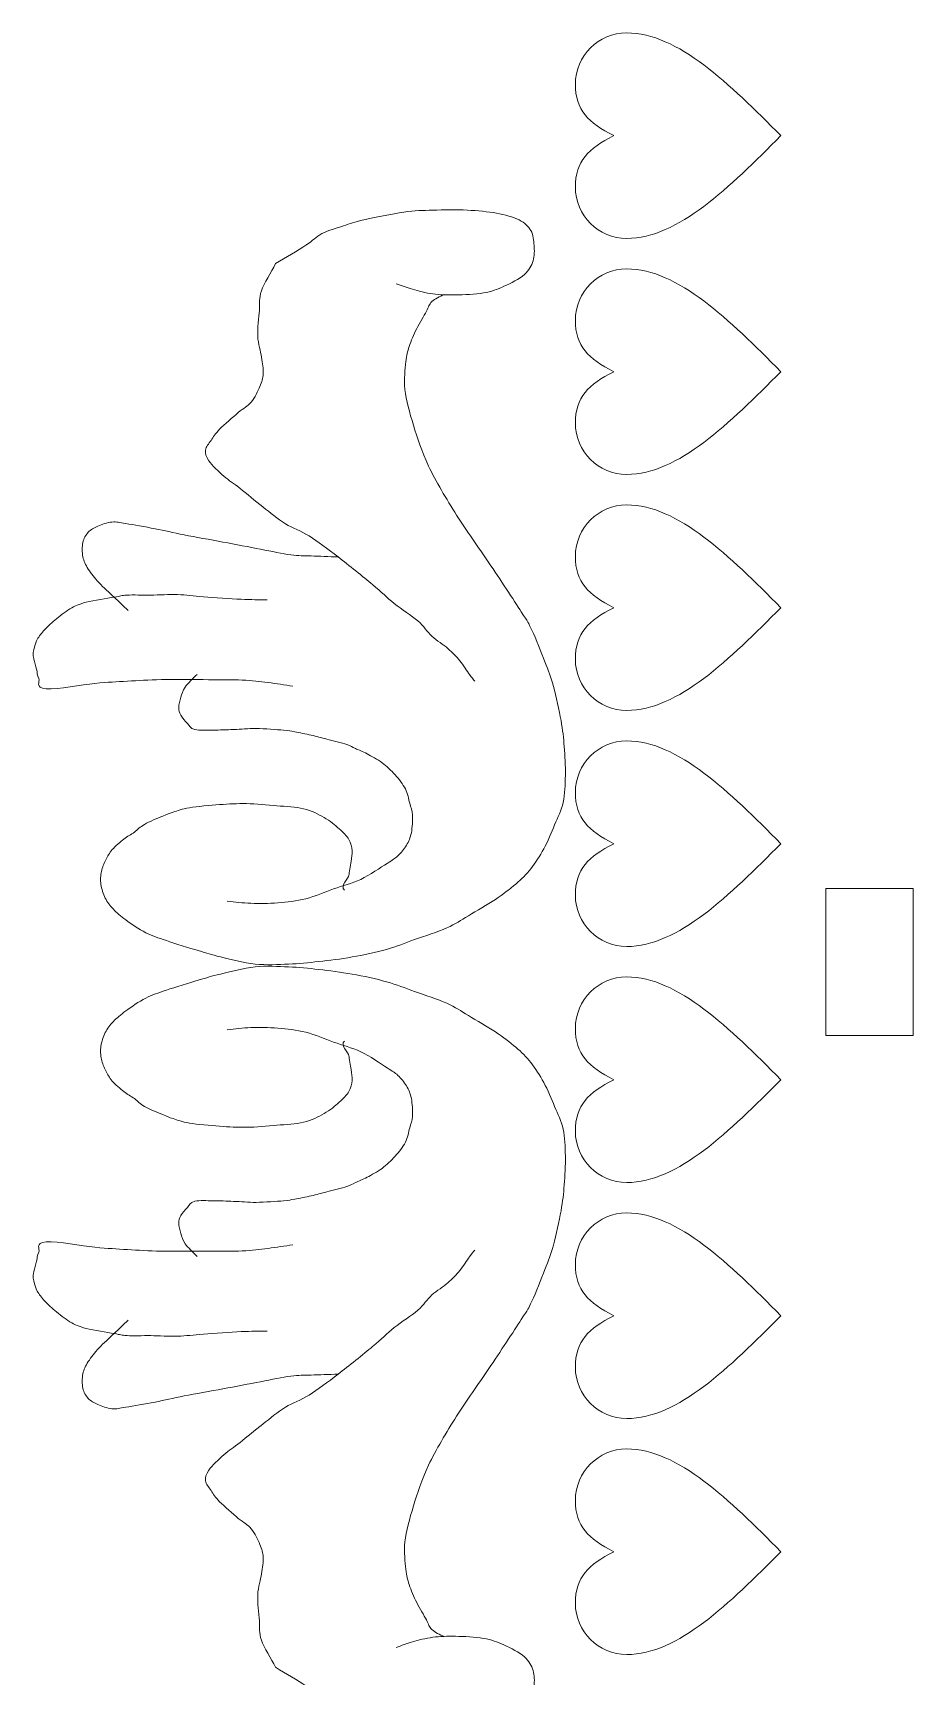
# Model space of a CAD drawing. Header units: millimetres. Extents: x -284 to 196, y -129 to 171.
# Drawn here: x -5 to 22.8, y 27.6 to 79.5 of the extents above; entities that cross this region are included whole.
import ezdxf

# ---------------------------------------------------------------- set-up
doc = ezdxf.new("R2010")
doc.units = ezdxf.units.MM
doc.header["$MEASUREMENT"] = 0
doc.layers.add('Camada 1', color=7, linetype='Continuous')

msp = doc.modelspace()

# ---------------------------------------------------------------- linework, layer by layer
at = {"layer": 'Camada 1', "color": 2, "lineweight": 9}
for points in [[(13.3602, 76.2125), (12.5499, 76.6176), (12.1448, 77.0227), (12.1448, 77.8332), (12.1448, 77.8332), (12.1448, 78.7277), (12.8708, 79.4537), (13.7653, 79.4537), (13.7653, 79.4537), (15.3859, 79.4537), (17.0066, 77.8332), (18.6271, 76.2125), (18.6271, 76.2125), (17.0066, 74.5919), (15.3859, 72.9714), (13.7653, 72.9714), (13.7653, 72.9714), (12.8708, 72.9714), (12.1448, 73.6974), (12.1448, 74.5919), (12.1448, 74.5919), (12.1448, 75.4023), (12.5499, 75.8074), (13.3602, 76.2125)], [(13.3602, 68.7711), (12.5499, 69.1762), (12.1448, 69.5813), (12.1448, 70.3918), (12.1448, 70.3918), (12.1448, 71.2863), (12.8708, 72.0123), (13.7653, 72.0123), (13.7653, 72.0123), (15.3859, 72.0123), (17.0066, 70.3918), (18.6271, 68.7711), (18.6271, 68.7711), (17.0066, 67.1505), (15.3859, 65.53), (13.7653, 65.53), (13.7653, 65.53), (12.8708, 65.53), (12.1448, 66.256), (12.1448, 67.1505), (12.1448, 67.1505), (12.1448, 67.9609), (12.5499, 68.366), (13.3602, 68.7711)], [(13.3602, 61.3297), (12.5499, 61.7348), (12.1448, 62.1399), (12.1448, 62.9504), (12.1448, 62.9504), (12.1448, 63.8449), (12.8708, 64.5709), (13.7653, 64.5709), (13.7653, 64.5709), (15.3859, 64.5709), (17.0066, 62.9504), (18.6271, 61.3297), (18.6271, 61.3297), (17.0066, 59.7091), (15.3859, 58.0886), (13.7653, 58.0886), (13.7653, 58.0886), (12.8708, 58.0886), (12.1448, 58.8146), (12.1448, 59.7091), (12.1448, 59.7091), (12.1448, 60.5195), (12.5499, 60.9246), (13.3602, 61.3297)], [(13.3602, 53.8883), (12.5499, 54.2934), (12.1448, 54.6985), (12.1448, 55.509), (12.1448, 55.509), (12.1448, 56.4035), (12.8708, 57.1295), (13.7653, 57.1295), (13.7653, 57.1295), (15.3859, 57.1295), (17.0066, 55.509), (18.6271, 53.8883), (18.6271, 53.8883), (17.0066, 52.2677), (15.3859, 50.6472), (13.7653, 50.6472), (13.7653, 50.6472), (12.8708, 50.6472), (12.1448, 51.3732), (12.1448, 52.2677), (12.1448, 52.2677), (12.1448, 53.0781), (12.5499, 53.4832), (13.3602, 53.8883)], [(13.3602, 46.4469), (12.5499, 46.852), (12.1448, 47.2571), (12.1448, 48.0676), (12.1448, 48.0676), (12.1448, 48.9621), (12.8708, 49.6881), (13.7653, 49.6881), (13.7653, 49.6881), (15.3859, 49.6881), (17.0066, 48.0676), (18.6271, 46.4469), (18.6271, 46.4469), (17.0066, 44.8263), (15.3859, 43.2058), (13.7653, 43.2058), (13.7653, 43.2058), (12.8708, 43.2058), (12.1448, 43.9318), (12.1448, 44.8263), (12.1448, 44.8263), (12.1448, 45.6367), (12.5499, 46.0418), (13.3602, 46.4469)], [(13.3602, 39.0055), (12.5499, 39.4106), (12.1448, 39.8157), (12.1448, 40.6262), (12.1448, 40.6262), (12.1448, 41.5207), (12.8708, 42.2467), (13.7653, 42.2467), (13.7653, 42.2467), (15.3859, 42.2467), (17.0066, 40.6262), (18.6271, 39.0055), (18.6271, 39.0055), (17.0066, 37.3849), (15.3859, 35.7644), (13.7653, 35.7644), (13.7653, 35.7644), (12.8708, 35.7644), (12.1448, 36.4904), (12.1448, 37.3849), (12.1448, 37.3849), (12.1448, 38.1953), (12.5499, 38.6004), (13.3602, 39.0055)], [(13.3602, 31.5641), (12.5499, 31.9692), (12.1448, 32.3743), (12.1448, 33.1848), (12.1448, 33.1848), (12.1448, 34.0793), (12.8708, 34.8053), (13.7653, 34.8053), (13.7653, 34.8053), (15.3859, 34.8053), (17.0066, 33.1848), (18.6271, 31.5641), (18.6271, 31.5641), (17.0066, 29.9435), (15.3859, 28.323), (13.7653, 28.323), (13.7653, 28.323), (12.8708, 28.323), (12.1448, 29.049), (12.1448, 29.9435), (12.1448, 29.9435), (12.1448, 30.7539), (12.5499, 31.159), (13.3602, 31.5641)]]:
    msp.add_open_spline(points, degree=3, knots=[0, 0, 0, 0, 0.1428571, 0.1428571, 0.1428571, 0.1428571, 0.2857143, 0.2857143, 0.2857143, 0.2857143, 0.4285714, 0.4285714, 0.4285714, 0.4285714, 0.5714286, 0.5714286, 0.5714286, 0.5714286, 0.7142857, 0.7142857, 0.7142857, 0.7142857, 1, 1, 1, 1], dxfattribs=at)
at = {"layer": 'Camada 1', "color": 250, "lineweight": 9}
for points, knots in [([(6.4961, 71.5459), (6.6659, 71.4867), (6.8123, 71.4223), (7.0055, 71.3683), (7.0055, 71.3683), (7.1987, 71.3142), (7.4209, 71.253), (7.6507, 71.2228), (7.6507, 71.2228), (7.8806, 71.1927), (8.0959, 71.1849), (8.3639, 71.19), (8.3639, 71.19), (8.632, 71.1952), (8.9857, 71.2072), (9.2469, 71.2538), (9.2469, 71.2538), (9.508, 71.3004), (9.675, 71.3653), (9.8921, 71.4628), (9.8921, 71.4628), (10.1092, 71.5601), (10.3814, 71.6959), (10.5374, 71.8327), (10.5374, 71.8327), (10.6933, 71.9696), (10.7577, 72.1132), (10.809, 72.2675), (10.809, 72.2675), (10.8604, 72.4217), (10.8543, 72.5919), (10.843, 72.7507), (10.843, 72.7507), (10.8316, 72.9094), (10.8217, 73.0812), (10.7411, 73.2179), (10.7411, 73.2179), (10.6604, 73.3546), (10.5552, 73.4617), (10.3676, 73.5564), (10.3676, 73.5564), (10.1798, 73.6512), (9.9299, 73.7144), (9.6544, 73.7664), (9.6544, 73.7664), (9.3788, 73.8183), (9.0733, 73.8473), (8.7375, 73.8637), (8.7375, 73.8637), (8.4016, 73.8802), (7.9855, 73.875), (7.6507, 73.8645), (7.6507, 73.8645), (7.316, 73.854), (7.0985, 73.8519), (6.7339, 73.8008), (6.7339, 73.8008), (6.3691, 73.7497), (5.7954, 73.6326), (5.4773, 73.5601), (5.4773, 73.5601), (5.1592, 73.4876), (5.0529, 73.4397), (4.832, 73.3673), (4.832, 73.3673), (4.6112, 73.2949), (4.354, 73.2296), (4.1528, 73.1262), (4.1528, 73.1262), (3.9517, 73.0228), (3.8877, 72.9144), (3.6434, 72.7561), (3.6434, 72.7561), (3.3992, 72.5978), (3.0067, 72.3703), (2.6882, 72.1774)], [0, 0, 0, 0, 0.05, 0.05, 0.05, 0.05, 0.1, 0.1, 0.1, 0.1, 0.15, 0.15, 0.15, 0.15, 0.2, 0.2, 0.2, 0.2, 0.25, 0.25, 0.25, 0.25, 0.3, 0.3, 0.3, 0.3, 0.35, 0.35, 0.35, 0.35, 0.4, 0.4, 0.4, 0.4, 0.45, 0.45, 0.45, 0.45, 0.5, 0.5, 0.5, 0.5, 0.55, 0.55, 0.55, 0.55, 0.6, 0.6, 0.6, 0.6, 0.65, 0.65, 0.65, 0.65, 0.7, 0.7, 0.7, 0.7, 0.75, 0.75, 0.75, 0.75, 0.8, 0.8, 0.8, 0.8, 0.85, 0.85, 0.85, 0.85, 0.9, 0.9, 0.9, 0.9, 1, 1, 1, 1]), ([(2.6882, 72.1774), (2.5408, 71.8926), (2.3294, 71.5648), (2.2443, 71.3194), (2.2443, 71.3194), (2.1592, 71.0741), (2.1987, 70.9501), (2.1795, 70.7115), (2.1795, 70.7115), (2.1602, 70.4729), (2.117, 70.1359), (2.1283, 69.8879), (2.1283, 69.8879), (2.1396, 69.6399), (2.2193, 69.4221), (2.2477, 69.2256), (2.2477, 69.2256), (2.276, 69.029), (2.3074, 68.8627), (2.2989, 68.7087), (2.2989, 68.7087), (2.2904, 68.5548), (2.2592, 68.4547), (2.1965, 68.305), (2.1965, 68.305), (2.1339, 68.1553), (2.0383, 67.951), (1.9236, 67.8126), (1.9236, 67.8126), (1.8089, 67.6742), (1.6805, 67.6241), (1.5143, 67.4818), (1.5143, 67.4818), (1.3481, 67.3396), (1.0702, 67.1056), (0.9267, 66.9592), (0.9267, 66.9592), (0.7831, 66.8128), (0.7286, 66.7151), (0.6549, 66.605), (0.6549, 66.605), (0.5814, 66.4949), (0.4967, 66.4086), (0.4852, 66.2991), (0.4852, 66.2991), (0.4736, 66.1896), (0.4899, 66.0991), (0.587, 65.9607), (0.587, 65.9607), (0.6842, 65.8223), (0.8981, 65.6225), (1.0625, 65.4772), (1.0625, 65.4772), (1.2269, 65.3318), (1.3682, 65.2514), (1.5719, 65.0902), (1.5719, 65.0902), (1.7756, 64.9289), (2.0474, 64.6952), (2.285, 64.5097), (2.285, 64.5097), (2.5228, 64.3243), (2.7539, 64.1314), (2.9982, 63.9776), (2.9982, 63.9776), (3.2425, 63.8238), (3.4672, 63.7657), (3.7454, 63.5905), (3.7454, 63.5905), (4.0235, 63.4152), (4.3284, 63.1847), (4.6623, 62.9293), (4.6623, 62.9293), (4.9962, 62.674), (5.4546, 62.3032), (5.749, 62.0587), (5.749, 62.0587), (6.0433, 61.8141), (6.1903, 61.6531), (6.4282, 61.4622), (6.4282, 61.4622), (6.666, 61.2712), (6.9766, 61.0865), (7.1753, 60.9139), (7.1753, 60.9139), (7.374, 60.7414), (7.4579, 60.5758), (7.6168, 60.4303), (7.6168, 60.4303), (7.7757, 60.2849), (7.9788, 60.1726), (8.1262, 60.0434), (8.1262, 60.0434), (8.2736, 59.9141), (8.3864, 59.7937), (8.4998, 59.6565), (8.4998, 59.6565), (8.613, 59.5193), (8.7262, 59.3288), (8.8054, 59.2213), (8.8054, 59.2213), (8.8846, 59.1139), (8.9186, 59.0816), (8.9752, 59.0118)], [0, 0, 0, 0, 0.037037, 0.037037, 0.037037, 0.037037, 0.0740741, 0.0740741, 0.0740741, 0.0740741, 0.1111111, 0.1111111, 0.1111111, 0.1111111, 0.1481481, 0.1481481, 0.1481481, 0.1481481, 0.1851852, 0.1851852, 0.1851852, 0.1851852, 0.2222222, 0.2222222, 0.2222222, 0.2222222, 0.2592593, 0.2592593, 0.2592593, 0.2592593, 0.2962963, 0.2962963, 0.2962963, 0.2962963, 0.3333333, 0.3333333, 0.3333333, 0.3333333, 0.3703704, 0.3703704, 0.3703704, 0.3703704, 0.4074074, 0.4074074, 0.4074074, 0.4074074, 0.4444444, 0.4444444, 0.4444444, 0.4444444, 0.4814815, 0.4814815, 0.4814815, 0.4814815, 0.5185185, 0.5185185, 0.5185185, 0.5185185, 0.5555556, 0.5555556, 0.5555556, 0.5555556, 0.5925926, 0.5925926, 0.5925926, 0.5925926, 0.6296296, 0.6296296, 0.6296296, 0.6296296, 0.6666667, 0.6666667, 0.6666667, 0.6666667, 0.7037037, 0.7037037, 0.7037037, 0.7037037, 0.7407407, 0.7407407, 0.7407407, 0.7407407, 0.7777778, 0.7777778, 0.7777778, 0.7777778, 0.8148148, 0.8148148, 0.8148148, 0.8148148, 0.8518519, 0.8518519, 0.8518519, 0.8518519, 0.8888889, 0.8888889, 0.8888889, 0.8888889, 0.9259259, 0.9259259, 0.9259259, 0.9259259, 1, 1, 1, 1]), ([(4.866, 52.4266), (4.7063, 52.5285), (4.9906, 52.8212), (5.0019, 52.8937), (5.0019, 52.8937), (5.0132, 52.9661), (5.0528, 53.1997), (5.0698, 53.3286), (5.0698, 53.3286), (5.0868, 53.4574), (5.1151, 53.5508), (5.1038, 53.6668), (5.1038, 53.6668), (5.0924, 53.7827), (5.0704, 53.9047), (5.0019, 54.0213), (5.0019, 54.0213), (4.9333, 54.1378), (4.8268, 54.2439), (4.6962, 54.3597), (4.6962, 54.3597), (4.5657, 54.4756), (4.4093, 54.6087), (4.2208, 54.7145), (4.2208, 54.7145), (4.0323, 54.8203), (3.8323, 54.9249), (3.5755, 54.9888), (3.5755, 54.9888), (3.3187, 55.0526), (3.0268, 55.059), (2.7265, 55.0861), (2.7265, 55.0861), (2.4262, 55.1132), (2.0774, 55.1456), (1.7756, 55.1512), (1.7756, 55.1512), (1.4738, 55.1568), (1.2273, 55.1409), (0.9267, 55.1197), (0.9267, 55.1197), (0.6261, 55.0984), (0.2233, 55.0638), (-0.0242, 55.0237), (-0.0242, 55.0237), (-0.2718, 54.9836), (-0.4009, 54.9264), (-0.5416, 54.8817), (-0.5416, 54.8817), (-0.6823, 54.8371), (-0.7151, 54.8206), (-0.8658, 54.7568), (-0.8658, 54.7568), (-1.0164, 54.693), (-1.2951, 54.5835), (-1.4456, 54.4988), (-1.4456, 54.4988), (-1.5961, 54.4141), (-1.6531, 54.3308), (-1.7611, 54.2528), (-1.7611, 54.2528), (-1.8692, 54.1748), (-1.9772, 54.1232), (-2.0938, 54.0309), (-2.0938, 54.0309), (-2.2104, 53.9386), (-2.3642, 53.8095), (-2.4598, 53.7001), (-2.4598, 53.7001), (-2.5553, 53.5907), (-2.6075, 53.4917), (-2.6644, 53.3773), (-2.6644, 53.3773), (-2.7214, 53.2628), (-2.7753, 53.1435), (-2.8009, 53.014), (-2.8009, 53.014), (-2.8264, 52.8844), (-2.8379, 52.7426), (-2.8179, 52.6021), (-2.8179, 52.6021), (-2.798, 52.4617), (-2.7471, 52.3038), (-2.6815, 52.174), (-2.6815, 52.174), (-2.6159, 52.0442), (-2.534, 51.9414), (-2.4257, 51.8266), (-2.4257, 51.8266), (-2.3173, 51.7117), (-2.2043, 51.6114), (-2.0334, 51.4871), (-2.0334, 51.4871), (-1.8625, 51.363), (-1.6171, 51.1929), (-1.4024, 51.0829), (-1.4024, 51.0829), (-1.1875, 50.9729), (-1.0302, 50.9266), (-0.7541, 50.8321), (-0.7541, 50.8321), (-0.4781, 50.7376), (-0.0322, 50.6014), (0.2521, 50.5163), (0.2521, 50.5163), (0.5364, 50.4313), (0.6517, 50.3927), (0.9514, 50.322), (0.9514, 50.322), (1.2511, 50.2514), (1.6816, 50.1322), (2.0474, 50.0931), (2.0474, 50.0931), (2.4131, 50.054), (2.765, 50.0791), (3.1001, 50.0923), (3.1001, 50.0923), (3.4352, 50.1055), (3.7166, 50.1347), (4.051, 50.1721), (4.051, 50.1721), (4.3853, 50.2095), (4.7462, 50.2519), (5.1038, 50.3163), (5.1038, 50.3163), (5.4613, 50.3806), (5.8607, 50.4657), (6.1905, 50.5571), (6.1905, 50.5571), (6.5203, 50.6485), (6.7565, 50.75), (7.0734, 50.8625), (7.0734, 50.8625), (7.3904, 50.975), (7.8075, 51.1055), (8.0922, 51.2322), (8.0922, 51.2322), (8.3769, 51.3589), (8.5168, 51.4681), (8.7714, 51.6183), (8.7714, 51.6183), (9.0261, 51.7684), (9.3712, 51.9666), (9.6204, 52.1331), (9.6204, 52.1331), (9.8697, 52.2996), (10.0786, 52.4546), (10.2656, 52.6158), (10.2656, 52.6158), (10.4528, 52.7771), (10.5936, 52.9132), (10.7411, 53.0988), (10.7411, 53.0988), (10.8886, 53.2843), (11.024, 53.4957), (11.1486, 53.7267), (11.1486, 53.7267), (11.2732, 53.9576), (11.3863, 54.2392), (11.4882, 54.4835), (11.4882, 54.4835), (11.5901, 54.7277), (11.7032, 54.931), (11.7599, 55.192), (11.7599, 55.192), (11.8166, 55.4531), (11.8222, 55.753), (11.8278, 56.0457), (11.8278, 56.0457), (11.8335, 56.3384), (11.8165, 56.6605), (11.7939, 56.9478), (11.7939, 56.9478), (11.7712, 57.2352), (11.7486, 57.4525), (11.692, 57.7694), (11.692, 57.7694), (11.6354, 58.0863), (11.5392, 58.5399), (11.4542, 58.8488), (11.4542, 58.8488), (11.3693, 59.1577), (11.2958, 59.3268), (11.1826, 59.6222), (11.1826, 59.6222), (11.0694, 59.9176), (10.8996, 60.3579), (10.775, 60.6213), (10.775, 60.6213), (10.6505, 60.8846), (10.6619, 60.8469), (10.4355, 61.2014), (10.4355, 61.2014), (10.209, 61.556), (9.7563, 62.2409), (9.4167, 62.7486), (9.4167, 62.7486), (9.077, 63.2562), (8.7148, 63.7396), (8.3978, 64.2474), (8.3978, 64.2474), (8.0809, 64.7551), (7.7415, 65.3213), (7.5149, 65.7944), (7.5149, 65.7944), (7.2883, 66.2676), (7.164, 66.6805), (7.0395, 67.0834), (7.0395, 67.0834), (6.915, 67.4864), (6.8074, 67.8776), (6.7678, 68.2112), (6.7678, 68.2112), (6.7282, 68.5448), (6.7791, 68.8554), (6.8018, 69.0811), (6.8018, 69.0811), (6.8244, 69.3067), (6.847, 69.3896), (6.9036, 69.5642), (6.9036, 69.5642), (6.9602, 69.7389), (7.0508, 69.9426), (7.1413, 70.1278), (7.1413, 70.1278), (7.2319, 70.313), (7.3678, 70.5331), (7.447, 70.6753), (7.447, 70.6753), (7.5262, 70.8175), (7.5212, 70.8906), (7.6168, 70.9812), (7.6168, 70.9812), (7.7123, 71.0718), (7.8771, 71.1313), (8.0073, 71.2064)], [0, 0, 0, 0, 0.0166667, 0.0166667, 0.0166667, 0.0166667, 0.0333333, 0.0333333, 0.0333333, 0.0333333, 0.05, 0.05, 0.05, 0.05, 0.0666667, 0.0666667, 0.0666667, 0.0666667, 0.0833333, 0.0833333, 0.0833333, 0.0833333, 0.1, 0.1, 0.1, 0.1, 0.1166667, 0.1166667, 0.1166667, 0.1166667, 0.1333333, 0.1333333, 0.1333333, 0.1333333, 0.15, 0.15, 0.15, 0.15, 0.1666667, 0.1666667, 0.1666667, 0.1666667, 0.1833333, 0.1833333, 0.1833333, 0.1833333, 0.2, 0.2, 0.2, 0.2, 0.2166667, 0.2166667, 0.2166667, 0.2166667, 0.2333333, 0.2333333, 0.2333333, 0.2333333, 0.25, 0.25, 0.25, 0.25, 0.2666667, 0.2666667, 0.2666667, 0.2666667, 0.2833333, 0.2833333, 0.2833333, 0.2833333, 0.3, 0.3, 0.3, 0.3, 0.3166667, 0.3166667, 0.3166667, 0.3166667, 0.3333333, 0.3333333, 0.3333333, 0.3333333, 0.35, 0.35, 0.35, 0.35, 0.3666667, 0.3666667, 0.3666667, 0.3666667, 0.3833333, 0.3833333, 0.3833333, 0.3833333, 0.4, 0.4, 0.4, 0.4, 0.4166667, 0.4166667, 0.4166667, 0.4166667, 0.4333333, 0.4333333, 0.4333333, 0.4333333, 0.45, 0.45, 0.45, 0.45, 0.4666667, 0.4666667, 0.4666667, 0.4666667, 0.4833333, 0.4833333, 0.4833333, 0.4833333, 0.5, 0.5, 0.5, 0.5, 0.5166667, 0.5166667, 0.5166667, 0.5166667, 0.5333333, 0.5333333, 0.5333333, 0.5333333, 0.55, 0.55, 0.55, 0.55, 0.5666667, 0.5666667, 0.5666667, 0.5666667, 0.5833333, 0.5833333, 0.5833333, 0.5833333, 0.6, 0.6, 0.6, 0.6, 0.6166667, 0.6166667, 0.6166667, 0.6166667, 0.6333333, 0.6333333, 0.6333333, 0.6333333, 0.65, 0.65, 0.65, 0.65, 0.6666667, 0.6666667, 0.6666667, 0.6666667, 0.6833333, 0.6833333, 0.6833333, 0.6833333, 0.7, 0.7, 0.7, 0.7, 0.7166667, 0.7166667, 0.7166667, 0.7166667, 0.7333333, 0.7333333, 0.7333333, 0.7333333, 0.75, 0.75, 0.75, 0.75, 0.7666667, 0.7666667, 0.7666667, 0.7666667, 0.7833333, 0.7833333, 0.7833333, 0.7833333, 0.8, 0.8, 0.8, 0.8, 0.8166667, 0.8166667, 0.8166667, 0.8166667, 0.8333333, 0.8333333, 0.8333333, 0.8333333, 0.85, 0.85, 0.85, 0.85, 0.8666667, 0.8666667, 0.8666667, 0.8666667, 0.8833333, 0.8833333, 0.8833333, 0.8833333, 0.9, 0.9, 0.9, 0.9, 0.9166667, 0.9166667, 0.9166667, 0.9166667, 0.9333333, 0.9333333, 0.9333333, 0.9333333, 0.95, 0.95, 0.95, 0.95, 0.9666667, 0.9666667, 0.9666667, 0.9666667, 1, 1, 1, 1]), ([(-1.96, 61.243), (-2.1071, 61.3827), (-2.2486, 61.517), (-2.4015, 61.6621), (-2.4015, 61.6621), (-2.5543, 61.8072), (-2.7409, 61.9655), (-2.8768, 62.1135), (-2.8768, 62.1135), (-3.0128, 62.2614), (-3.1314, 62.4113), (-3.2165, 62.5487), (-3.2165, 62.5487), (-3.3016, 62.686), (-3.3579, 62.7951), (-3.3862, 62.9354), (-3.3862, 62.9354), (-3.4147, 63.0757), (-3.4148, 63.2567), (-3.3862, 63.3864), (-3.3862, 63.3864), (-3.3578, 63.5162), (-3.2973, 63.6209), (-3.2165, 63.7085), (-3.2165, 63.7085), (-3.1357, 63.796), (-3.0376, 63.847), (-2.9109, 63.9015), (-2.9109, 63.9015), (-2.784, 63.9561), (-2.6283, 64.0157), (-2.4694, 64.03), (-2.4694, 64.03), (-2.3104, 64.0444), (-2.2545, 64.0165), (-2.0279, 63.9814), (-2.0279, 63.9814), (-1.8012, 63.9463), (-1.4167, 63.8789), (-1.111, 63.8196), (-1.111, 63.8196), (-0.8052, 63.7603), (-0.5506, 63.6957), (-0.194, 63.6256), (-0.194, 63.6256), (0.1626, 63.5556), (0.6266, 63.4747), (1.0285, 63.3992), (1.0285, 63.3992), (1.4304, 63.3237), (1.8605, 63.2402), (2.2171, 63.1728), (2.2171, 63.1728), (2.5737, 63.1054), (2.8998, 63.0303), (3.168, 62.9949), (3.168, 62.9949), (3.4363, 62.9595), (3.5642, 62.9731), (3.8133, 62.9622), (3.8133, 62.9622), (4.0623, 62.9513), (4.3793, 62.9403), (4.6623, 62.9293)], [0, 0, 0, 0, 0.0588235, 0.0588235, 0.0588235, 0.0588235, 0.1176471, 0.1176471, 0.1176471, 0.1176471, 0.1764706, 0.1764706, 0.1764706, 0.1764706, 0.2352941, 0.2352941, 0.2352941, 0.2352941, 0.2941176, 0.2941176, 0.2941176, 0.2941176, 0.3529412, 0.3529412, 0.3529412, 0.3529412, 0.4117647, 0.4117647, 0.4117647, 0.4117647, 0.4705882, 0.4705882, 0.4705882, 0.4705882, 0.5294118, 0.5294118, 0.5294118, 0.5294118, 0.5882353, 0.5882353, 0.5882353, 0.5882353, 0.6470588, 0.6470588, 0.6470588, 0.6470588, 0.7058824, 0.7058824, 0.7058824, 0.7058824, 0.7647059, 0.7647059, 0.7647059, 0.7647059, 0.8235294, 0.8235294, 0.8235294, 0.8235294, 0.8823529, 0.8823529, 0.8823529, 0.8823529, 1, 1, 1, 1]), ([(2.4209, 61.5779), (2.1492, 61.5835), (1.9402, 61.5783), (1.6059, 61.5947), (1.6059, 61.5947), (1.2715, 61.611), (0.7512, 61.6517), (0.4173, 61.6761), (0.4173, 61.6761), (0.0833, 61.7005), (-0.119, 61.7329), (-0.3978, 61.7411), (-0.3978, 61.7411), (-0.6766, 61.7494), (-0.9807, 61.7281), (-1.2468, 61.7256), (-1.2468, 61.7256), (-1.5128, 61.7232), (-1.7991, 61.7369), (-1.9939, 61.7262), (-1.9939, 61.7262), (-2.1887, 61.7155), (-2.1863, 61.6995), (-2.4015, 61.6621), (-2.4015, 61.6621), (-2.6165, 61.6247), (-3.049, 61.5641), (-3.2844, 61.5017), (-3.2844, 61.5017), (-3.5198, 61.4392), (-3.628, 61.3875), (-3.7938, 61.2927), (-3.7938, 61.2927), (-3.9595, 61.1979), (-4.1304, 61.0545), (-4.2692, 60.9387), (-4.2692, 60.9387), (-4.408, 60.8228), (-4.5293, 60.7076), (-4.6259, 60.5981), (-4.6259, 60.5981), (-4.7225, 60.4887), (-4.7935, 60.3969), (-4.8477, 60.2834), (-4.8477, 60.2834), (-4.9018, 60.1699), (-4.9357, 60.0159), (-4.9499, 59.9201), (-4.9499, 59.9201), (-4.9642, 59.8242), (-4.9501, 59.799), (-4.9329, 59.7101), (-4.9329, 59.7101), (-4.9159, 59.6212), (-4.8732, 59.4893), (-4.8477, 59.387), (-4.8477, 59.387), (-4.8221, 59.2847), (-4.8309, 59.1992), (-4.7794, 59.0962), (-4.7794, 59.0962), (-4.728, 58.9932), (-4.9173, 58.8059), (-4.5406, 58.773), (-4.5406, 58.773), (-4.1639, 58.7402), (-3.4322, 58.9014), (-3.0055, 58.9415), (-3.0055, 58.9415), (-2.5789, 58.9816), (-2.3319, 58.9935), (-1.9822, 59.0134), (-1.9822, 59.0134), (-1.6325, 59.0333), (-1.3345, 59.0533), (-0.9077, 59.061), (-0.9077, 59.061), (-0.4809, 59.0688), (0.1516, 59.0618), (0.5762, 59.0599), (0.5762, 59.0599), (1.0008, 59.058), (1.3255, 59.0648), (1.6398, 59.0495), (1.6398, 59.0495), (1.9541, 59.0343), (2.1886, 59.0008), (2.4548, 58.9684), (2.4548, 58.9684), (2.7211, 58.936), (2.9756, 58.8928), (3.236, 58.855)], [0, 0, 0, 0, 0.0416667, 0.0416667, 0.0416667, 0.0416667, 0.0833333, 0.0833333, 0.0833333, 0.0833333, 0.125, 0.125, 0.125, 0.125, 0.1666667, 0.1666667, 0.1666667, 0.1666667, 0.2083333, 0.2083333, 0.2083333, 0.2083333, 0.25, 0.25, 0.25, 0.25, 0.2916667, 0.2916667, 0.2916667, 0.2916667, 0.3333333, 0.3333333, 0.3333333, 0.3333333, 0.375, 0.375, 0.375, 0.375, 0.4166667, 0.4166667, 0.4166667, 0.4166667, 0.4583333, 0.4583333, 0.4583333, 0.4583333, 0.5, 0.5, 0.5, 0.5, 0.5416667, 0.5416667, 0.5416667, 0.5416667, 0.5833333, 0.5833333, 0.5833333, 0.5833333, 0.625, 0.625, 0.625, 0.625, 0.6666667, 0.6666667, 0.6666667, 0.6666667, 0.7083333, 0.7083333, 0.7083333, 0.7083333, 0.75, 0.75, 0.75, 0.75, 0.7916667, 0.7916667, 0.7916667, 0.7916667, 0.8333333, 0.8333333, 0.8333333, 0.8333333, 0.875, 0.875, 0.875, 0.875, 0.9166667, 0.9166667, 0.9166667, 0.9166667, 1, 1, 1, 1]), ([(0.2135, 59.2278), (0.0889, 59.0937), (-0.0747, 58.9468), (-0.1601, 58.8254), (-0.1601, 58.8254), (-0.2454, 58.7039), (-0.2619, 58.6108), (-0.2959, 58.5033), (-0.2959, 58.5033), (-0.3298, 58.3958), (-0.3638, 58.2758), (-0.3638, 58.1812), (-0.3638, 58.1812), (-0.3638, 58.0866), (-0.3414, 58.0233), (-0.2959, 57.9395), (-0.2959, 57.9395), (-0.2504, 57.8557), (-0.166, 57.7571), (-0.0922, 57.6816), (-0.0922, 57.6816), (-0.0184, 57.6062), (-0.0082, 57.5278), (0.1456, 57.4882), (0.1456, 57.4882), (0.2994, 57.4485), (0.5188, 57.4718), (0.7229, 57.4716), (0.7229, 57.4716), (0.927, 57.4715), (1.1417, 57.4794), (1.3682, 57.4872), (1.3682, 57.4872), (1.5945, 57.4951), (1.8181, 57.5222), (2.0813, 57.5189), (2.0813, 57.5189), (2.3445, 57.5156), (2.7348, 57.4847), (2.9379, 57.4673), (2.9379, 57.4673), (3.1409, 57.4498), (3.1495, 57.4409), (3.2961, 57.4145), (3.2961, 57.4145), (3.4426, 57.3881), (3.647, 57.3476), (3.8163, 57.3091), (3.8163, 57.3091), (3.9856, 57.2706), (4.1248, 57.2329), (4.3109, 57.1836), (4.3109, 57.1836), (4.4971, 57.1343), (4.7835, 57.0623), (4.9335, 57.0135), (4.9335, 57.0135), (5.0836, 56.9647), (5.0998, 56.9407), (5.2064, 56.8922), (5.2064, 56.8922), (5.3131, 56.8436), (5.4327, 56.7979), (5.5736, 56.7223), (5.5736, 56.7223), (5.7146, 56.6468), (5.9026, 56.5503), (6.0512, 56.4393), (6.0512, 56.4393), (6.1998, 56.3283), (6.338, 56.1972), (6.4605, 56.0595), (6.4605, 56.0595), (6.583, 55.9218), (6.7076, 55.7652), (6.7846, 55.6151), (6.7846, 55.6151), (6.8617, 55.465), (6.8842, 55.3001), (6.9211, 55.1628), (6.9211, 55.1628), (6.958, 55.0255), (6.9978, 54.9463), (7.0063, 54.7912), (7.0063, 54.7912), (7.0148, 54.6361), (7.0036, 54.3933), (6.9722, 54.234), (6.9722, 54.234), (6.9409, 54.0748), (6.8901, 53.9601), (6.8187, 53.8385), (6.8187, 53.8385), (6.7473, 53.7168), (6.6487, 53.6036), (6.5458, 53.5076), (6.5458, 53.5076), (6.4429, 53.4116), (6.3999, 53.3895), (6.2047, 53.2656), (6.2047, 53.2656), (6.0095, 53.1417), (5.6585, 52.8995), (5.3754, 52.7645), (5.3754, 52.7645), (5.0923, 52.6296), (4.809, 52.5648), (4.5203, 52.463), (4.5203, 52.463), (4.2317, 52.3612), (3.941, 52.2277), (3.6434, 52.1537), (3.6434, 52.1537), (3.3459, 52.0798), (3.0515, 52.0496), (2.7605, 52.0255), (2.7605, 52.0255), (2.4695, 52.0014), (2.179, 52.0017), (1.9115, 52.01), (1.9115, 52.01), (1.644, 52.0184), (1.4134, 52.0534), (1.1644, 52.075)], [0, 0, 0, 0, 0.03125, 0.03125, 0.03125, 0.03125, 0.0625, 0.0625, 0.0625, 0.0625, 0.09375, 0.09375, 0.09375, 0.09375, 0.125, 0.125, 0.125, 0.125, 0.15625, 0.15625, 0.15625, 0.15625, 0.1875, 0.1875, 0.1875, 0.1875, 0.21875, 0.21875, 0.21875, 0.21875, 0.25, 0.25, 0.25, 0.25, 0.28125, 0.28125, 0.28125, 0.28125, 0.3125, 0.3125, 0.3125, 0.3125, 0.34375, 0.34375, 0.34375, 0.34375, 0.375, 0.375, 0.375, 0.375, 0.40625, 0.40625, 0.40625, 0.40625, 0.4375, 0.4375, 0.4375, 0.4375, 0.46875, 0.46875, 0.46875, 0.46875, 0.5, 0.5, 0.5, 0.5, 0.53125, 0.53125, 0.53125, 0.53125, 0.5625, 0.5625, 0.5625, 0.5625, 0.59375, 0.59375, 0.59375, 0.59375, 0.625, 0.625, 0.625, 0.625, 0.65625, 0.65625, 0.65625, 0.65625, 0.6875, 0.6875, 0.6875, 0.6875, 0.71875, 0.71875, 0.71875, 0.71875, 0.75, 0.75, 0.75, 0.75, 0.78125, 0.78125, 0.78125, 0.78125, 0.8125, 0.8125, 0.8125, 0.8125, 0.84375, 0.84375, 0.84375, 0.84375, 0.875, 0.875, 0.875, 0.875, 0.90625, 0.90625, 0.90625, 0.90625, 0.9375, 0.9375, 0.9375, 0.9375, 1, 1, 1, 1]), ([(4.866, 47.667), (4.7063, 47.5654), (4.9906, 47.2723), (5.0019, 47.1998), (5.0019, 47.1998), (5.0132, 47.1273), (5.0528, 46.8937), (5.0698, 46.7648), (5.0698, 46.7648), (5.0868, 46.636), (5.1151, 46.5424), (5.1038, 46.4265), (5.1038, 46.4265), (5.0924, 46.3106), (5.0704, 46.1887), (5.0019, 46.0722), (5.0019, 46.0722), (4.9333, 45.9558), (4.8268, 45.8499), (4.6962, 45.7342), (4.6962, 45.7342), (4.5657, 45.6185), (4.4093, 45.4857), (4.2208, 45.3801), (4.2208, 45.3801), (4.0323, 45.2747), (3.8323, 45.1703), (3.5755, 45.1068), (3.5755, 45.1068), (3.3187, 45.0433), (3.0268, 45.0374), (2.7265, 45.0108), (2.7265, 45.0108), (2.4262, 44.9842), (2.0774, 44.9522), (1.7756, 44.9471), (1.7756, 44.9471), (1.4738, 44.9419), (1.2273, 44.9582), (0.9267, 44.9799), (0.9267, 44.9799), (0.6261, 45.0016), (0.2233, 45.0368), (-0.0242, 45.0773), (-0.0242, 45.0773), (-0.2718, 45.1178), (-0.4009, 45.1752), (-0.5416, 45.2201), (-0.5416, 45.2201), (-0.6823, 45.2649), (-0.7151, 45.2814), (-0.8658, 45.3455), (-0.8658, 45.3455), (-1.0164, 45.4096), (-1.2951, 45.5194), (-1.4456, 45.6044), (-1.4456, 45.6044), (-1.5961, 45.6893), (-1.6531, 45.7727), (-1.7611, 45.8509), (-1.7611, 45.8509), (-1.8692, 45.9291), (-1.9772, 45.9807), (-2.0938, 46.0732), (-2.0938, 46.0732), (-2.2104, 46.1657), (-2.3642, 46.295), (-2.4598, 46.4046), (-2.4598, 46.4046), (-2.5553, 46.5142), (-2.6075, 46.6132), (-2.6644, 46.7277), (-2.6644, 46.7277), (-2.7214, 46.8423), (-2.7753, 46.9616), (-2.8009, 47.0913), (-2.8009, 47.0913), (-2.8264, 47.2208), (-2.8379, 47.3627), (-2.8179, 47.5031), (-2.8179, 47.5031), (-2.798, 47.6436), (-2.7471, 47.8013), (-2.6815, 47.931), (-2.6815, 47.931), (-2.6159, 48.0607), (-2.534, 48.1634), (-2.4257, 48.2781), (-2.4257, 48.2781), (-2.3173, 48.3928), (-2.2043, 48.493), (-2.0334, 48.6169), (-2.0334, 48.6169), (-1.8625, 48.7409), (-1.6171, 48.9106), (-1.4024, 49.0203), (-1.4024, 49.0203), (-1.1875, 49.1299), (-1.0302, 49.176), (-0.7541, 49.2701), (-0.7541, 49.2701), (-0.4781, 49.3641), (-0.0322, 49.4997), (0.2521, 49.5843), (0.2521, 49.5843), (0.5364, 49.6689), (0.6517, 49.7073), (0.9514, 49.7775), (0.9514, 49.7775), (1.2511, 49.8477), (1.6816, 49.9663), (2.0474, 50.0048), (2.0474, 50.0048), (2.4131, 50.0434), (2.765, 50.0178), (3.1001, 50.004), (3.1001, 50.004), (3.4352, 49.9903), (3.7166, 49.9607), (4.051, 49.9228), (4.051, 49.9228), (4.3853, 49.8849), (4.7462, 49.8419), (5.1038, 49.777), (5.1038, 49.777), (5.4613, 49.7122), (5.8607, 49.6265), (6.1905, 49.5346), (6.1905, 49.5346), (6.5203, 49.4427), (6.7565, 49.3409), (7.0734, 49.2279), (7.0734, 49.2279), (7.3904, 49.1149), (7.8075, 48.9838), (8.0922, 48.8566), (8.0922, 48.8566), (8.3769, 48.7294), (8.5168, 48.62), (8.7714, 48.4695), (8.7714, 48.4695), (9.0261, 48.319), (9.3712, 48.1202), (9.6204, 47.9534), (9.6204, 47.9534), (9.8697, 47.7866), (10.0786, 47.6312), (10.2656, 47.4697), (10.2656, 47.4697), (10.4528, 47.3082), (10.5936, 47.1719), (10.7411, 46.9861), (10.7411, 46.9861), (10.8886, 46.8003), (11.024, 46.5887), (11.1486, 46.3575), (11.1486, 46.3575), (11.2732, 46.1264), (11.3863, 45.8446), (11.4882, 45.6002), (11.4882, 45.6002), (11.5901, 45.3558), (11.7032, 45.1523), (11.7599, 44.8912), (11.7599, 44.8912), (11.8166, 44.6301), (11.8222, 44.3302), (11.8278, 44.0374), (11.8278, 44.0374), (11.8335, 43.7447), (11.8165, 43.4227), (11.7939, 43.1354), (11.7939, 43.1354), (11.7712, 42.8481), (11.7486, 42.6308), (11.692, 42.314), (11.692, 42.314), (11.6354, 41.9972), (11.5392, 41.5437), (11.4542, 41.2349), (11.4542, 41.2349), (11.3693, 40.9261), (11.2958, 40.7572), (11.1826, 40.4619), (11.1826, 40.4619), (11.0694, 40.1667), (10.8996, 39.7267), (10.775, 39.4635), (10.775, 39.4635), (10.6505, 39.2003), (10.6619, 39.2381), (10.4355, 38.8839), (10.4355, 38.8839), (10.209, 38.5296), (9.7563, 37.8454), (9.4167, 37.3383), (9.4167, 37.3383), (9.077, 36.8311), (8.7148, 36.3482), (8.3978, 35.841), (8.3978, 35.841), (8.0809, 35.3337), (7.7415, 34.768), (7.5149, 34.2952), (7.5149, 34.2952), (7.2883, 33.8224), (7.164, 33.4097), (7.0395, 33.0069), (7.0395, 33.0069), (6.915, 32.6042), (6.8074, 32.2131), (6.7678, 31.8796), (6.7678, 31.8796), (6.7282, 31.546), (6.7791, 31.2354), (6.8018, 31.0097), (6.8018, 31.0097), (6.8244, 30.784), (6.847, 30.7011), (6.9036, 30.5264), (6.9036, 30.5264), (6.9602, 30.3516), (7.0508, 30.1478), (7.1413, 29.9624), (7.1413, 29.9624), (7.2319, 29.7771), (7.3678, 29.5568), (7.447, 29.4145), (7.447, 29.4145), (7.5262, 29.2722), (7.5212, 29.1991), (7.6168, 29.1083), (7.6168, 29.1083), (7.7123, 29.0176), (7.8771, 28.9578), (8.0073, 28.8825)], [0, 0, 0, 0, 0.0166667, 0.0166667, 0.0166667, 0.0166667, 0.0333333, 0.0333333, 0.0333333, 0.0333333, 0.05, 0.05, 0.05, 0.05, 0.0666667, 0.0666667, 0.0666667, 0.0666667, 0.0833333, 0.0833333, 0.0833333, 0.0833333, 0.1, 0.1, 0.1, 0.1, 0.1166667, 0.1166667, 0.1166667, 0.1166667, 0.1333333, 0.1333333, 0.1333333, 0.1333333, 0.15, 0.15, 0.15, 0.15, 0.1666667, 0.1666667, 0.1666667, 0.1666667, 0.1833333, 0.1833333, 0.1833333, 0.1833333, 0.2, 0.2, 0.2, 0.2, 0.2166667, 0.2166667, 0.2166667, 0.2166667, 0.2333333, 0.2333333, 0.2333333, 0.2333333, 0.25, 0.25, 0.25, 0.25, 0.2666667, 0.2666667, 0.2666667, 0.2666667, 0.2833333, 0.2833333, 0.2833333, 0.2833333, 0.3, 0.3, 0.3, 0.3, 0.3166667, 0.3166667, 0.3166667, 0.3166667, 0.3333333, 0.3333333, 0.3333333, 0.3333333, 0.35, 0.35, 0.35, 0.35, 0.3666667, 0.3666667, 0.3666667, 0.3666667, 0.3833333, 0.3833333, 0.3833333, 0.3833333, 0.4, 0.4, 0.4, 0.4, 0.4166667, 0.4166667, 0.4166667, 0.4166667, 0.4333333, 0.4333333, 0.4333333, 0.4333333, 0.45, 0.45, 0.45, 0.45, 0.4666667, 0.4666667, 0.4666667, 0.4666667, 0.4833333, 0.4833333, 0.4833333, 0.4833333, 0.5, 0.5, 0.5, 0.5, 0.5166667, 0.5166667, 0.5166667, 0.5166667, 0.5333333, 0.5333333, 0.5333333, 0.5333333, 0.55, 0.55, 0.55, 0.55, 0.5666667, 0.5666667, 0.5666667, 0.5666667, 0.5833333, 0.5833333, 0.5833333, 0.5833333, 0.6, 0.6, 0.6, 0.6, 0.6166667, 0.6166667, 0.6166667, 0.6166667, 0.6333333, 0.6333333, 0.6333333, 0.6333333, 0.65, 0.65, 0.65, 0.65, 0.6666667, 0.6666667, 0.6666667, 0.6666667, 0.6833333, 0.6833333, 0.6833333, 0.6833333, 0.7, 0.7, 0.7, 0.7, 0.7166667, 0.7166667, 0.7166667, 0.7166667, 0.7333333, 0.7333333, 0.7333333, 0.7333333, 0.75, 0.75, 0.75, 0.75, 0.7666667, 0.7666667, 0.7666667, 0.7666667, 0.7833333, 0.7833333, 0.7833333, 0.7833333, 0.8, 0.8, 0.8, 0.8, 0.8166667, 0.8166667, 0.8166667, 0.8166667, 0.8333333, 0.8333333, 0.8333333, 0.8333333, 0.85, 0.85, 0.85, 0.85, 0.8666667, 0.8666667, 0.8666667, 0.8666667, 0.8833333, 0.8833333, 0.8833333, 0.8833333, 0.9, 0.9, 0.9, 0.9, 0.9166667, 0.9166667, 0.9166667, 0.9166667, 0.9333333, 0.9333333, 0.9333333, 0.9333333, 0.95, 0.95, 0.95, 0.95, 0.9666667, 0.9666667, 0.9666667, 0.9666667, 1, 1, 1, 1]), ([(0.2135, 40.8729), (0.0889, 41.0072), (-0.0747, 41.1543), (-0.1601, 41.2759), (-0.1601, 41.2759), (-0.2454, 41.3974), (-0.2619, 41.4906), (-0.2959, 41.5981), (-0.2959, 41.5981), (-0.3298, 41.7056), (-0.3638, 41.8258), (-0.3638, 41.9204), (-0.3638, 41.9204), (-0.3638, 42.0149), (-0.3414, 42.0782), (-0.2959, 42.1619), (-0.2959, 42.1619), (-0.2504, 42.2456), (-0.166, 42.3441), (-0.0922, 42.4195), (-0.0922, 42.4195), (-0.0184, 42.4949), (-0.0082, 42.5732), (0.1456, 42.6126), (0.1456, 42.6126), (0.2994, 42.652), (0.5188, 42.6284), (0.7229, 42.6283), (0.7229, 42.6283), (0.927, 42.6281), (1.1417, 42.6199), (1.3682, 42.6117), (1.3682, 42.6117), (1.5945, 42.6035), (1.8181, 42.576), (2.0813, 42.5789), (2.0813, 42.5789), (2.3445, 42.5819), (2.7348, 42.6122), (2.9379, 42.6293), (2.9379, 42.6293), (3.1409, 42.6465), (3.1495, 42.6554), (3.2961, 42.6815), (3.2961, 42.6815), (3.4426, 42.7077), (3.647, 42.7479), (3.8163, 42.7861), (3.8163, 42.7861), (3.9856, 42.8244), (4.1248, 42.8619), (4.3109, 42.911), (4.3109, 42.911), (4.4971, 42.9599), (4.7835, 43.0315), (4.9335, 43.08), (4.9335, 43.08), (5.0836, 43.1286), (5.0998, 43.1526), (5.2064, 43.201), (5.2064, 43.201), (5.3131, 43.2494), (5.4327, 43.2949), (5.5736, 43.3703), (5.5736, 43.3703), (5.7146, 43.4456), (5.9026, 43.5418), (6.0512, 43.6525), (6.0512, 43.6525), (6.1998, 43.7633), (6.338, 43.8943), (6.4605, 44.0318), (6.4605, 44.0318), (6.583, 44.1693), (6.7076, 44.3257), (6.7846, 44.4757), (6.7846, 44.4757), (6.8617, 44.6257), (6.8842, 44.7906), (6.9211, 44.9278), (6.9211, 44.9278), (6.958, 45.0651), (6.9978, 45.1441), (7.0063, 45.2992), (7.0063, 45.2992), (7.0148, 45.4543), (7.0036, 45.6972), (6.9722, 45.8565), (6.9722, 45.8565), (6.9409, 46.0157), (6.8901, 46.1305), (6.8187, 46.2523), (6.8187, 46.2523), (6.7473, 46.374), (6.6487, 46.4874), (6.5458, 46.5836), (6.5458, 46.5836), (6.4429, 46.6797), (6.3999, 46.7018), (6.2047, 46.8261), (6.2047, 46.8261), (6.0095, 46.9503), (5.6585, 47.193), (5.3754, 47.3284), (5.3754, 47.3284), (5.0923, 47.4637), (4.809, 47.529), (4.5203, 47.6312), (4.5203, 47.6312), (4.2317, 47.7334), (3.941, 47.8674), (3.6434, 47.9418), (3.6434, 47.9418), (3.3459, 48.0162), (3.0515, 48.0468), (2.7605, 48.0713), (2.7605, 48.0713), (2.4695, 48.0959), (2.179, 48.096), (1.9115, 48.0881), (1.9115, 48.0881), (1.644, 48.0802), (1.4134, 48.0455), (1.1644, 48.0242)], [0, 0, 0, 0, 0.03125, 0.03125, 0.03125, 0.03125, 0.0625, 0.0625, 0.0625, 0.0625, 0.09375, 0.09375, 0.09375, 0.09375, 0.125, 0.125, 0.125, 0.125, 0.15625, 0.15625, 0.15625, 0.15625, 0.1875, 0.1875, 0.1875, 0.1875, 0.21875, 0.21875, 0.21875, 0.21875, 0.25, 0.25, 0.25, 0.25, 0.28125, 0.28125, 0.28125, 0.28125, 0.3125, 0.3125, 0.3125, 0.3125, 0.34375, 0.34375, 0.34375, 0.34375, 0.375, 0.375, 0.375, 0.375, 0.40625, 0.40625, 0.40625, 0.40625, 0.4375, 0.4375, 0.4375, 0.4375, 0.46875, 0.46875, 0.46875, 0.46875, 0.5, 0.5, 0.5, 0.5, 0.53125, 0.53125, 0.53125, 0.53125, 0.5625, 0.5625, 0.5625, 0.5625, 0.59375, 0.59375, 0.59375, 0.59375, 0.625, 0.625, 0.625, 0.625, 0.65625, 0.65625, 0.65625, 0.65625, 0.6875, 0.6875, 0.6875, 0.6875, 0.71875, 0.71875, 0.71875, 0.71875, 0.75, 0.75, 0.75, 0.75, 0.78125, 0.78125, 0.78125, 0.78125, 0.8125, 0.8125, 0.8125, 0.8125, 0.84375, 0.84375, 0.84375, 0.84375, 0.875, 0.875, 0.875, 0.875, 0.90625, 0.90625, 0.90625, 0.90625, 0.9375, 0.9375, 0.9375, 0.9375, 1, 1, 1, 1]), ([(2.4209, 38.5194), (2.1492, 38.5143), (1.9402, 38.5198), (1.6059, 38.5039), (1.6059, 38.5039), (1.2715, 38.4881), (0.7512, 38.4482), (0.4173, 38.4243), (0.4173, 38.4243), (0.0833, 38.4004), (-0.119, 38.3683), (-0.3978, 38.3605), (-0.3978, 38.3605), (-0.6766, 38.3526), (-0.9807, 38.3743), (-1.2468, 38.3772), (-1.2468, 38.3772), (-1.5128, 38.3801), (-1.7991, 38.3668), (-1.9939, 38.3778), (-1.9939, 38.3778), (-2.1887, 38.3887), (-2.1863, 38.4048), (-2.4015, 38.4425), (-2.4015, 38.4425), (-2.6165, 38.4803), (-3.049, 38.5414), (-3.2844, 38.6042), (-3.2844, 38.6042), (-3.5198, 38.6671), (-3.628, 38.719), (-3.7938, 38.814), (-3.7938, 38.814), (-3.9595, 38.9091), (-4.1304, 39.0527), (-4.2692, 39.1688), (-4.2692, 39.1688), (-4.408, 39.2849), (-4.5293, 39.4003), (-4.6259, 39.5098), (-4.6259, 39.5098), (-4.7225, 39.6194), (-4.7935, 39.7113), (-4.8477, 39.8249), (-4.8477, 39.8249), (-4.9018, 39.9385), (-4.9357, 40.0925), (-4.9499, 40.1884), (-4.9499, 40.1884), (-4.9642, 40.2843), (-4.9501, 40.3095), (-4.9329, 40.3984), (-4.9329, 40.3984), (-4.9159, 40.4872), (-4.8732, 40.6191), (-4.8477, 40.7213), (-4.8477, 40.7213), (-4.8221, 40.8236), (-4.8309, 40.9091), (-4.7794, 41.012), (-4.7794, 41.012), (-4.728, 41.1149), (-4.9173, 41.3025), (-4.5406, 41.3348), (-4.5406, 41.3348), (-4.1639, 41.367), (-3.4322, 41.2048), (-3.0055, 41.164), (-3.0055, 41.164), (-2.5789, 41.1233), (-2.3319, 41.1111), (-1.9822, 41.0906), (-1.9822, 41.0906), (-1.6325, 41.0702), (-1.3345, 41.0497), (-0.9077, 41.0413), (-0.9077, 41.0413), (-0.4809, 41.0329), (0.1516, 41.0389), (0.5762, 41.0402), (0.5762, 41.0402), (1.0008, 41.0415), (1.3255, 41.0342), (1.6398, 41.049), (1.6398, 41.049), (1.9541, 41.0638), (2.1886, 41.0969), (2.4548, 41.1289), (2.4548, 41.1289), (2.7211, 41.1609), (2.9756, 41.2037), (3.236, 41.2411)], [0, 0, 0, 0, 0.0416667, 0.0416667, 0.0416667, 0.0416667, 0.0833333, 0.0833333, 0.0833333, 0.0833333, 0.125, 0.125, 0.125, 0.125, 0.1666667, 0.1666667, 0.1666667, 0.1666667, 0.2083333, 0.2083333, 0.2083333, 0.2083333, 0.25, 0.25, 0.25, 0.25, 0.2916667, 0.2916667, 0.2916667, 0.2916667, 0.3333333, 0.3333333, 0.3333333, 0.3333333, 0.375, 0.375, 0.375, 0.375, 0.4166667, 0.4166667, 0.4166667, 0.4166667, 0.4583333, 0.4583333, 0.4583333, 0.4583333, 0.5, 0.5, 0.5, 0.5, 0.5416667, 0.5416667, 0.5416667, 0.5416667, 0.5833333, 0.5833333, 0.5833333, 0.5833333, 0.625, 0.625, 0.625, 0.625, 0.6666667, 0.6666667, 0.6666667, 0.6666667, 0.7083333, 0.7083333, 0.7083333, 0.7083333, 0.75, 0.75, 0.75, 0.75, 0.7916667, 0.7916667, 0.7916667, 0.7916667, 0.8333333, 0.8333333, 0.8333333, 0.8333333, 0.875, 0.875, 0.875, 0.875, 0.9166667, 0.9166667, 0.9166667, 0.9166667, 1, 1, 1, 1]), ([(2.6882, 27.9195), (2.5408, 28.2046), (2.3294, 28.5327), (2.2443, 28.7782), (2.2443, 28.7782), (2.1592, 29.0237), (2.1987, 29.1476), (2.1795, 29.3862), (2.1795, 29.3862), (2.1602, 29.6248), (2.117, 29.9619), (2.1283, 30.2099), (2.1283, 30.2099), (2.1396, 30.4579), (2.2193, 30.6755), (2.2477, 30.872), (2.2477, 30.872), (2.276, 31.0685), (2.3074, 31.2348), (2.2989, 31.3888), (2.2989, 31.3888), (2.2904, 31.5428), (2.2592, 31.6429), (2.1965, 31.7927), (2.1965, 31.7927), (2.1339, 31.9424), (2.0383, 32.1469), (1.9236, 32.2855), (1.9236, 32.2855), (1.8089, 32.4241), (1.6805, 32.4744), (1.5143, 32.6169), (1.5143, 32.6169), (1.3481, 32.7594), (1.0702, 32.9938), (0.9267, 33.1404), (0.9267, 33.1404), (0.7831, 33.2871), (0.7286, 33.3848), (0.6549, 33.495), (0.6549, 33.495), (0.5814, 33.6052), (0.4967, 33.6916), (0.4852, 33.8012), (0.4852, 33.8012), (0.4736, 33.9107), (0.4899, 34.0012), (0.587, 34.1394), (0.587, 34.1394), (0.6842, 34.2776), (0.8981, 34.4772), (1.0625, 34.6223), (1.0625, 34.6223), (1.2269, 34.7674), (1.3682, 34.8475), (1.5719, 35.0085), (1.5719, 35.0085), (1.7756, 35.1694), (2.0474, 35.4028), (2.285, 35.5878), (2.285, 35.5878), (2.5228, 35.7729), (2.7539, 35.9654), (2.9982, 36.1189), (2.9982, 36.1189), (3.2425, 36.2723), (3.4672, 36.3301), (3.7454, 36.5049), (3.7454, 36.5049), (4.0235, 36.6797), (4.3284, 36.9098), (4.6623, 37.1646), (4.6623, 37.1646), (4.9962, 37.4195), (5.4546, 37.7896), (5.749, 38.0337), (5.749, 38.0337), (6.0433, 38.2778), (6.1903, 38.4386), (6.4282, 38.6292), (6.4282, 38.6292), (6.666, 38.8197), (6.9766, 39.004), (7.1753, 39.1763), (7.1753, 39.1763), (7.374, 39.3485), (7.4579, 39.514), (7.6168, 39.6592), (7.6168, 39.6592), (7.7757, 39.8044), (7.9788, 39.9164), (8.1262, 40.0454), (8.1262, 40.0454), (8.2736, 40.1744), (8.3864, 40.2947), (8.4998, 40.4317), (8.4998, 40.4317), (8.613, 40.5687), (8.7262, 40.7591), (8.8054, 40.8664), (8.8054, 40.8664), (8.8846, 40.9737), (8.9186, 41.0059), (8.9752, 41.0757)], [0, 0, 0, 0, 0.037037, 0.037037, 0.037037, 0.037037, 0.0740741, 0.0740741, 0.0740741, 0.0740741, 0.1111111, 0.1111111, 0.1111111, 0.1111111, 0.1481481, 0.1481481, 0.1481481, 0.1481481, 0.1851852, 0.1851852, 0.1851852, 0.1851852, 0.2222222, 0.2222222, 0.2222222, 0.2222222, 0.2592593, 0.2592593, 0.2592593, 0.2592593, 0.2962963, 0.2962963, 0.2962963, 0.2962963, 0.3333333, 0.3333333, 0.3333333, 0.3333333, 0.3703704, 0.3703704, 0.3703704, 0.3703704, 0.4074074, 0.4074074, 0.4074074, 0.4074074, 0.4444444, 0.4444444, 0.4444444, 0.4444444, 0.4814815, 0.4814815, 0.4814815, 0.4814815, 0.5185185, 0.5185185, 0.5185185, 0.5185185, 0.5555556, 0.5555556, 0.5555556, 0.5555556, 0.5925926, 0.5925926, 0.5925926, 0.5925926, 0.6296296, 0.6296296, 0.6296296, 0.6296296, 0.6666667, 0.6666667, 0.6666667, 0.6666667, 0.7037037, 0.7037037, 0.7037037, 0.7037037, 0.7407407, 0.7407407, 0.7407407, 0.7407407, 0.7777778, 0.7777778, 0.7777778, 0.7777778, 0.8148148, 0.8148148, 0.8148148, 0.8148148, 0.8518519, 0.8518519, 0.8518519, 0.8518519, 0.8888889, 0.8888889, 0.8888889, 0.8888889, 0.9259259, 0.9259259, 0.9259259, 0.9259259, 1, 1, 1, 1]), ([(-1.96, 38.861), (-2.1071, 38.7215), (-2.2486, 38.5874), (-2.4015, 38.4425), (-2.4015, 38.4425), (-2.5543, 38.2977), (-2.7409, 38.1396), (-2.8768, 37.9918), (-2.8768, 37.9918), (-3.0128, 37.8441), (-3.1314, 37.6944), (-3.2165, 37.5572), (-3.2165, 37.5572), (-3.3016, 37.42), (-3.3579, 37.311), (-3.3862, 37.1707), (-3.3862, 37.1707), (-3.4147, 37.0304), (-3.4148, 36.8495), (-3.3862, 36.7197), (-3.3862, 36.7197), (-3.3578, 36.5899), (-3.2973, 36.485), (-3.2165, 36.3974), (-3.2165, 36.3974), (-3.1357, 36.3097), (-3.0376, 36.2586), (-2.9109, 36.2039), (-2.9109, 36.2039), (-2.784, 36.1491), (-2.6283, 36.0892), (-2.4694, 36.0747), (-2.4694, 36.0747), (-2.3104, 36.0601), (-2.2545, 36.0879), (-2.0279, 36.1227), (-2.0279, 36.1227), (-1.8012, 36.1574), (-1.4167, 36.2242), (-1.111, 36.283), (-1.111, 36.283), (-0.8052, 36.3419), (-0.5506, 36.4061), (-0.194, 36.4756), (-0.194, 36.4756), (0.1626, 36.5452), (0.6266, 36.6254), (1.0285, 36.7002), (1.0285, 36.7002), (1.4304, 36.7751), (1.8605, 36.858), (2.2171, 36.9249), (2.2171, 36.9249), (2.5737, 36.9917), (2.8998, 37.0664), (3.168, 37.1013), (3.168, 37.1013), (3.4363, 37.1363), (3.5642, 37.1225), (3.8133, 37.1331), (3.8133, 37.1331), (4.0623, 37.1436), (4.3793, 37.1541), (4.6623, 37.1646)], [0, 0, 0, 0, 0.0588235, 0.0588235, 0.0588235, 0.0588235, 0.1176471, 0.1176471, 0.1176471, 0.1176471, 0.1764706, 0.1764706, 0.1764706, 0.1764706, 0.2352941, 0.2352941, 0.2352941, 0.2352941, 0.2941176, 0.2941176, 0.2941176, 0.2941176, 0.3529412, 0.3529412, 0.3529412, 0.3529412, 0.4117647, 0.4117647, 0.4117647, 0.4117647, 0.4705882, 0.4705882, 0.4705882, 0.4705882, 0.5294118, 0.5294118, 0.5294118, 0.5294118, 0.5882353, 0.5882353, 0.5882353, 0.5882353, 0.6470588, 0.6470588, 0.6470588, 0.6470588, 0.7058824, 0.7058824, 0.7058824, 0.7058824, 0.7647059, 0.7647059, 0.7647059, 0.7647059, 0.8235294, 0.8235294, 0.8235294, 0.8235294, 0.8823529, 0.8823529, 0.8823529, 0.8823529, 1, 1, 1, 1]), ([(6.4961, 28.5454), (6.6659, 28.6043), (6.8123, 28.6684), (7.0055, 28.7222), (7.0055, 28.7222), (7.1987, 28.776), (7.4209, 28.8369), (7.6507, 28.8667), (7.6507, 28.8667), (7.8806, 28.8965), (8.0959, 28.9039), (8.3639, 28.8983), (8.3639, 28.8983), (8.632, 28.8928), (8.9857, 28.8803), (9.2469, 28.8332), (9.2469, 28.8332), (9.508, 28.7863), (9.675, 28.7211), (9.8921, 28.6234), (9.8921, 28.6234), (10.1092, 28.5256), (10.3814, 28.3895), (10.5374, 28.2524), (10.5374, 28.2524), (10.6933, 28.1153), (10.7577, 27.9716), (10.809, 27.8173), (10.809, 27.8173), (10.8604, 27.663), (10.8543, 27.4927), (10.843, 27.334), (10.843, 27.334), (10.8316, 27.1753), (10.8217, 27.0035), (10.7411, 26.8669), (10.7411, 26.8669), (10.6604, 26.7304), (10.5552, 26.6234), (10.3676, 26.5289), (10.3676, 26.5289), (10.1798, 26.4345), (9.9299, 26.3716), (9.6544, 26.3201), (9.6544, 26.3201), (9.3788, 26.2685), (9.0733, 26.2401), (8.7375, 26.2241), (8.7375, 26.2241), (8.4016, 26.2082), (7.9855, 26.2139), (7.6507, 26.2249), (7.6507, 26.2249), (7.316, 26.2359), (7.0985, 26.2384), (6.7339, 26.2901), (6.7339, 26.2901), (6.3691, 26.3417), (5.7954, 26.4597), (5.4773, 26.5326), (5.4773, 26.5326), (5.1592, 26.6056), (5.0529, 26.6537), (4.832, 26.7264), (4.832, 26.7264), (4.6112, 26.7991), (4.354, 26.8648), (4.1528, 26.9685), (4.1528, 26.9685), (3.9517, 27.0722), (3.8877, 27.1808), (3.6434, 27.3394), (3.6434, 27.3394), (3.3992, 27.498), (3.0067, 27.7262), (2.6882, 27.9195)], [0, 0, 0, 0, 0.05, 0.05, 0.05, 0.05, 0.1, 0.1, 0.1, 0.1, 0.15, 0.15, 0.15, 0.15, 0.2, 0.2, 0.2, 0.2, 0.25, 0.25, 0.25, 0.25, 0.3, 0.3, 0.3, 0.3, 0.35, 0.35, 0.35, 0.35, 0.4, 0.4, 0.4, 0.4, 0.45, 0.45, 0.45, 0.45, 0.5, 0.5, 0.5, 0.5, 0.55, 0.55, 0.55, 0.55, 0.6, 0.6, 0.6, 0.6, 0.65, 0.65, 0.65, 0.65, 0.7, 0.7, 0.7, 0.7, 0.75, 0.75, 0.75, 0.75, 0.8, 0.8, 0.8, 0.8, 0.85, 0.85, 0.85, 0.85, 0.9, 0.9, 0.9, 0.9, 1, 1, 1, 1])]:
    msp.add_open_spline(points, degree=3, knots=knots, dxfattribs=at)
at = {"layer": 'Camada 1', "color": 240, "lineweight": 9}
msp.add_open_spline([(22.796, 47.836), (22.796, 47.836), (22.796, 52.4764), (22.796, 52.4764), (22.796, 52.4764), (22.796, 52.4764), (20.046, 52.4764), (20.046, 52.4764), (20.046, 52.4764), (20.046, 52.4764), (20.046, 47.836), (20.046, 47.836), (20.046, 47.836), (20.046, 47.836), (22.796, 47.836), (22.796, 47.836), (22.796, 47.836), (22.796, 47.836), (22.796, 47.836), (22.796, 47.836)], degree=3, knots=[0, 0, 0, 0, 0.1666667, 0.1666667, 0.1666667, 0.1666667, 0.3333333, 0.3333333, 0.3333333, 0.3333333, 0.5, 0.5, 0.5, 0.5, 0.6666667, 0.6666667, 0.6666667, 0.6666667, 1, 1, 1, 1], dxfattribs=at)

doc.saveas('drawing.dxf')
